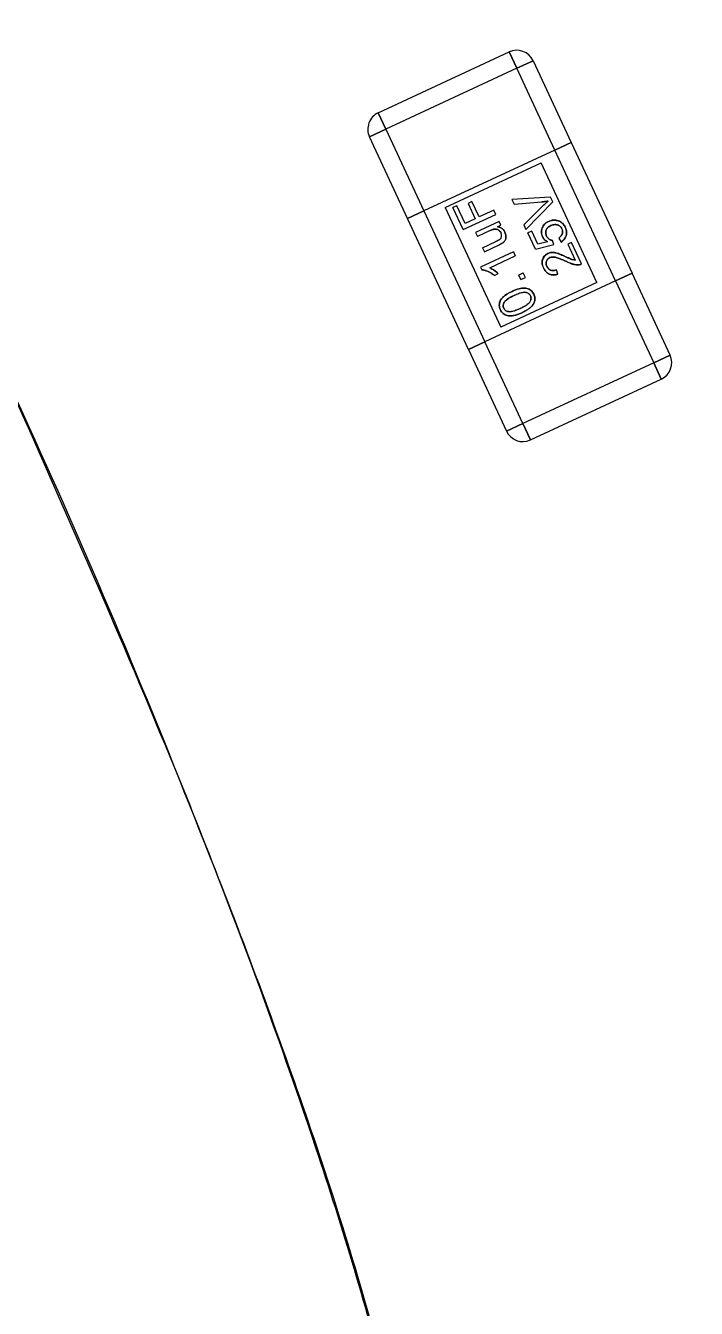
# Model space of a CAD drawing. Header units: millimetres. Extents: x 15 to 205, y 5 to 292.
# Drawn here: x 110.522 to 112.38, y 189.508 to 193.063 of the extents above; entities that cross this region are included whole.
import ezdxf

# ---------------------------------------------------------------- set-up
doc = ezdxf.new("R2010")
doc.units = ezdxf.units.MM

msp = doc.modelspace()

# ---------------------------------------------------------------- linework, layer by layer
at = {"color": 7, "linetype": 'Continuous', "lineweight": 25}
for p, q in [((111.4986, 192.8218), (111.8613, 192.9904)), ((111.8824, 192.9451), (111.8613, 192.9904)), ((111.8613, 192.9904), (111.8824, 192.9451)), ((111.8824, 192.9451), (111.5197, 192.7764)), ((111.9278, 192.9662), (111.8824, 192.9451)), ((111.8824, 192.9451), (111.9278, 192.9662)), ((111.9878, 192.7184), (111.8824, 192.9451)), ((111.9278, 192.9662), (112.0332, 192.7395)), ((111.4986, 192.8218), (111.5197, 192.7764)), ((111.5197, 192.7764), (111.4986, 192.8218)), ((111.5197, 192.7764), (111.4744, 192.7553)), ((111.4744, 192.7553), (111.5197, 192.7764)), ((111.5197, 192.7764), (111.6252, 192.5497)), ((111.5798, 192.5287), (111.4744, 192.7553)), ((112.0332, 192.7395), (111.9878, 192.7184)), ((111.9878, 192.7184), (112.0332, 192.7395)), ((112.0332, 192.7395), (112.2019, 192.3768)), ((111.9878, 192.7184), (111.6252, 192.5497)), ((112.1565, 192.3557), (111.9878, 192.7184)), ((111.6842, 192.559), (111.9504, 192.6828)), ((112.1045, 192.3516), (111.9504, 192.6828)), ((111.9763, 192.5877), (111.8691, 192.581)), ((111.8691, 192.581), (111.8748, 192.5688)), ((111.982, 192.5753), (111.9763, 192.5877)), ((111.6252, 192.5497), (111.5798, 192.5287)), ((111.5798, 192.5287), (111.6252, 192.5497)), ((111.6252, 192.5497), (111.7938, 192.187)), ((111.6842, 192.559), (111.8383, 192.2278)), ((111.7164, 192.5641), (111.7057, 192.5592)), ((111.7342, 192.4979), (111.7057, 192.5592)), ((111.7393, 192.5149), (111.7164, 192.5641)), ((111.7583, 192.5755), (111.7476, 192.5705)), ((111.7476, 192.5705), (111.7674, 192.528)), ((111.7781, 192.533), (111.7583, 192.5755)), ((111.8193, 192.5521), (111.7781, 192.533)), ((111.8249, 192.5401), (111.8193, 192.5521)), ((111.8748, 192.5688), (111.952, 192.5749)), ((111.9565, 192.5653), (111.9016, 192.5111)), ((111.9076, 192.4981), (111.982, 192.5753)), ((111.7485, 192.166), (111.5798, 192.5287)), ((111.7342, 192.4979), (111.8249, 192.5401)), ((111.7674, 192.528), (111.7393, 192.5149)), ((111.8339, 192.5206), (111.7682, 192.49)), ((111.8289, 192.5061), (111.8385, 192.5106)), ((111.8385, 192.5106), (111.8339, 192.5206)), ((111.9016, 192.5111), (111.9076, 192.4981)), ((111.7682, 192.49), (111.7734, 192.4789)), ((111.8085, 192.4953), (111.7734, 192.4789)), ((111.9241, 192.4937), (111.9134, 192.4888)), ((111.9344, 192.4437), (111.9134, 192.4888)), ((111.9409, 192.4576), (111.9241, 192.4937)), ((111.9987, 192.4747), (112.0051, 192.4635)), ((111.7878, 192.4479), (111.8242, 192.4649)), ((111.7878, 192.4479), (111.7929, 192.4368)), ((111.7929, 192.4368), (111.8336, 192.4557)), ((111.9344, 192.4437), (111.985, 192.4566)), ((111.9675, 192.464), (111.9409, 192.4576)), ((111.985, 192.4566), (111.9816, 192.4677)), ((112.0344, 192.4626), (112.0237, 192.4576)), ((112.0237, 192.4576), (112.0444, 192.4132)), ((112.0623, 192.4027), (112.0344, 192.4626)), ((111.8733, 192.436), (111.7822, 192.3937)), ((111.8075, 192.3919), (111.8784, 192.4249)), ((111.8733, 192.436), (111.8784, 192.4249)), ((111.7822, 192.3937), (111.7856, 192.3865)), ((111.8205, 192.3709), (111.8313, 192.3759)), ((111.8877, 192.3719), (111.9003, 192.3778)), ((111.8877, 192.3719), (111.8936, 192.3593)), ((111.9062, 192.3652), (111.9003, 192.3778)), ((111.9965, 192.3746), (111.9924, 192.3866)), ((112.2019, 192.3768), (112.1565, 192.3557)), ((112.1565, 192.3557), (112.2019, 192.3768)), ((112.3073, 192.1501), (112.2019, 192.3768)), ((112.1565, 192.3557), (111.7938, 192.187)), ((112.1045, 192.3516), (111.8383, 192.2278)), ((111.8936, 192.3593), (111.9062, 192.3652)), ((112.1565, 192.3557), (112.2619, 192.129)), ((111.7485, 192.166), (111.7938, 192.187)), ((111.7938, 192.187), (111.7485, 192.166)), ((111.7485, 192.166), (111.8539, 191.9393)), ((111.8992, 191.9604), (111.7938, 192.187)), ((112.2619, 192.129), (111.8992, 191.9604)), ((112.2619, 192.129), (112.3073, 192.1501)), ((112.3073, 192.1501), (112.2619, 192.129)), ((112.2619, 192.129), (112.283, 192.0837)), ((112.283, 192.0837), (112.2619, 192.129)), ((111.9203, 191.915), (112.283, 192.0837)), ((111.8992, 191.9604), (111.8539, 191.9393)), ((111.8539, 191.9393), (111.8992, 191.9604)), ((111.8992, 191.9604), (111.9203, 191.915)), ((111.9203, 191.915), (111.8992, 191.9604))]:
    msp.add_line(p, q, dxfattribs=at)
for centre, start, end in [((111.8824, 192.9451), 24.9412, 114.9412), ((111.8824, 192.9451), 24.9412, 114.9412), ((111.5197, 192.7764), 114.9412, 204.9412), ((111.5197, 192.7764), 114.9412, 204.9412), ((112.2619, 192.129), 294.9412, 24.9412), ((112.2619, 192.129), 294.9412, 24.9412), ((111.8992, 191.9604), 204.9412, 294.9412), ((111.8992, 191.9604), 204.9412, 294.9412)]:
    msp.add_arc(centre, 0.05, start, end, dxfattribs=at)
msp.add_ellipse((111.818, 192.4855), major_axis=(-0.0217, 0.0093), ratio=0.721307, start_param=2.75753, end_param=3.829393, dxfattribs=at)
msp.add_ellipse((111.818, 192.4855), major_axis=(-0.0217, 0.0093), ratio=0.721307, start_param=2.75753, end_param=3.829393, dxfattribs=at)
for points, knots in [([(126.2342, 206.1335), (123.4476, 204.8375), (117.9458, 202.2789), (109.6769, 198.4331), (100.006, 193.9358), (88.8841, 188.7635), (80.5296, 184.8781), (76.3635, 182.9406)], [0, 0, 0, 0, 0.167631, 0.330958, 0.497429, 0.749386, 1, 1, 1, 1]), ([(110.4541, 192.1175), (110.6139, 191.7577), (110.9335, 191.0379), (111.2912, 190.0856), (111.5376, 189.2799), (111.6381, 188.7191), (111.6414, 188.2762), (111.589, 187.9459), (111.4648, 187.63), (111.2646, 187.3216), (110.9875, 187.0335), (110.542, 186.6785), (109.921, 186.2955), (109.0889, 185.8868), (108.1915, 185.5007), (107.227, 185.1754), (106.3875, 184.9966), (105.6962, 184.9464), (105.1545, 184.989), (104.64, 185.1404), (104.1421, 185.4083), (103.6818, 185.7986), (103.1656, 186.3867), (102.6342, 187.1694), (102.0975, 188.1343), (101.6784, 189.158), (101.3793, 190.1156), (101.2208, 190.9313), (101.1958, 191.5951), (101.2817, 192.171), (101.4978, 192.6972), (101.8394, 193.2049), (102.3166, 193.6862), (103.0876, 194.2793), (104.1391, 194.917), (105.3402, 195.4734), (106.2862, 195.8057), (106.9416, 195.9299), (107.4853, 195.9411), (107.9621, 195.7952), (108.3427, 195.5311), (108.7073, 195.1735), (109.1687, 194.5489), (109.6399, 193.7349), (110.0917, 192.8803), (110.3333, 192.3718), (110.4541, 192.1175)], [0, 0, 0, 0, 0.034501, 0.069013, 0.090616, 0.112157, 0.123134, 0.134092, 0.145182, 0.156274, 0.169047, 0.181851, 0.207461, 0.233145, 0.26306, 0.29304, 0.322803, 0.339536, 0.356238, 0.373128, 0.390026, 0.409638, 0.429295, 0.461542, 0.49376, 0.525987, 0.558206, 0.582571, 0.601283, 0.619951, 0.637409, 0.65489, 0.676883, 0.698933, 0.741893, 0.784864, 0.814612, 0.829766, 0.844855, 0.864875, 0.877736, 0.890629, 0.914635, 0.950671, 0.975335, 1, 1, 1, 1]), ([(109.9144, 193.2105), (109.7293, 193.5529), (109.4264, 194.1134), (108.9663, 194.8313), (108.6004, 195.2818), (108.2631, 195.5793), (107.9771, 195.7591), (107.6548, 195.8747), (107.2913, 195.9257), (106.8965, 195.9043), (106.3515, 195.8005), (105.6774, 195.5843), (104.8379, 195.2222), (103.9587, 194.7885), (103.069, 194.2557), (102.3767, 193.7249), (101.8823, 193.2269), (101.5588, 192.786), (101.3355, 192.295), (101.2134, 191.7436), (101.2096, 191.1449), (101.3193, 190.3799), (101.568, 189.4784), (101.9504, 188.4549), (102.451, 187.4805), (102.9874, 186.6275), (103.5091, 185.9653), (104.0075, 185.4997), (104.5075, 185.1815), (105.0562, 184.9983), (105.6684, 184.9277), (106.3434, 184.9797), (107.2868, 185.1821), (108.4441, 185.5696), (109.6407, 186.124), (110.5071, 186.6289), (111.0331, 187.0482), (111.4001, 187.4535), (111.6053, 187.9065), (111.6571, 188.3598), (111.6286, 188.8531), (111.4918, 189.4611), (111.2564, 190.1815), (110.9239, 191.0483), (110.4902, 192.0734), (110.1077, 192.8287), (109.9144, 193.2105)], [0, 0, 0, 0, 0.03451, 0.056497, 0.078424, 0.089509, 0.100574, 0.111782, 0.12299, 0.135547, 0.148133, 0.172927, 0.197793, 0.22825, 0.258775, 0.289084, 0.305898, 0.322682, 0.339663, 0.356651, 0.376026, 0.395445, 0.427376, 0.459276, 0.491186, 0.523084, 0.548363, 0.567392, 0.586374, 0.604134, 0.621916, 0.64374, 0.66562, 0.708263, 0.750924, 0.78088, 0.796128, 0.811312, 0.831282, 0.843843, 0.856433, 0.879539, 0.902592, 0.92563, 0.962407, 1, 1, 1, 1]), ([(81.4237, 172.0597), (85.5898, 173.9972), (93.9444, 177.8825), (104.3834, 182.7373), (112.6928, 186.6018), (118.8656, 189.4724), (125.0502, 192.3485), (129.1982, 194.2776), (131.2945, 195.2525)], [0, 0, 0, 0, 0.250614, 0.502571, 0.627963, 0.750476, 0.873897, 1, 1, 1, 1]), ([(111.9691, 192.5769), (111.9659, 192.5765), (111.9603, 192.5756), (111.9546, 192.5751), (111.952, 192.5749)], [0, 0, 0, 0, 0.556573, 1, 1, 1, 1]), ([(111.952, 192.5749), (111.9553, 192.5752), (111.961, 192.5757), (111.9666, 192.5766), (111.9691, 192.5769)], [0, 0, 0, 0, 0.563374, 1, 1, 1, 1]), ([(111.9691, 192.5769), (111.9668, 192.5749), (111.9625, 192.5711), (111.9584, 192.5671), (111.9565, 192.5653)], [0, 0, 0, 0, 0.541014, 1, 1, 1, 1]), ([(111.9565, 192.5653), (111.9589, 192.5676), (111.963, 192.5716), (111.9673, 192.5754), (111.9691, 192.5769)], [0, 0, 0, 0, 0.578948, 1, 1, 1, 1]), ([(111.9701, 192.5203), (111.9678, 192.5192), (111.9635, 192.5169), (111.9581, 192.512), (111.9541, 192.5061), (111.9516, 192.4995), (111.9505, 192.4925), (111.9511, 192.4853), (111.9529, 192.4808), (111.9538, 192.4785)], [0, 0, 0, 0, 0.151725, 0.293034, 0.430958, 0.571258, 0.712663, 0.852858, 1, 1, 1, 1]), ([(111.9538, 192.4785), (111.953, 192.4807), (111.9512, 192.485), (111.9505, 192.4918), (111.9514, 192.4987), (111.9537, 192.5053), (111.9577, 192.5115), (111.9632, 192.5167), (111.9677, 192.5191), (111.9701, 192.5203)], [0, 0, 0, 0, 0.140688, 0.274721, 0.409169, 0.549261, 0.693859, 0.841386, 1, 1, 1, 1]), ([(111.965, 192.4801), (111.9644, 192.4817), (111.9632, 192.4847), (111.9625, 192.4895), (111.9631, 192.4942), (111.9647, 192.4987), (111.9676, 192.5028), (111.9716, 192.5064), (111.9749, 192.5081), (111.9766, 192.509)], [0, 0, 0, 0, 0.145425, 0.279889, 0.410466, 0.543743, 0.684954, 0.834511, 1, 1, 1, 1]), ([(111.9766, 192.509), (111.975, 192.5082), (111.9718, 192.5065), (111.9679, 192.5032), (111.965, 192.4992), (111.9632, 192.4948), (111.9625, 192.49), (111.9631, 192.4849), (111.9644, 192.4817), (111.965, 192.4801)], [0, 0, 0, 0, 0.158383, 0.30197, 0.437254, 0.570832, 0.707681, 0.847997, 1, 1, 1, 1]), ([(111.9948, 192.5231), (111.9925, 192.5235), (111.9879, 192.5244), (111.9814, 192.5239), (111.9754, 192.5226), (111.9719, 192.5211), (111.9701, 192.5203)], [0, 0, 0, 0, 0.2756323, 0.5491045, 0.7695326, 1, 1, 1, 1]), ([(111.9701, 192.5203), (111.9724, 192.5213), (111.9768, 192.5231), (111.9834, 192.5242), (111.9894, 192.5242), (111.993, 192.5234), (111.9948, 192.5231)], [0, 0, 0, 0, 0.291236, 0.568272, 0.782761, 1, 1, 1, 1]), ([(111.9766, 192.509), (111.9784, 192.5098), (111.9819, 192.5112), (111.9873, 192.5121), (111.9925, 192.5118), (111.9974, 192.5104), (112.0017, 192.508), (112.0054, 192.5045), (112.0069, 192.5016), (112.0078, 192.5001)], [0, 0, 0, 0, 0.162142, 0.310319, 0.450773, 0.589236, 0.726204, 0.860176, 1, 1, 1, 1]), ([(112.0078, 192.5001), (112.007, 192.5015), (112.0055, 192.5043), (112.0021, 192.5077), (111.9979, 192.5102), (111.9931, 192.5117), (111.9878, 192.5121), (111.9821, 192.5113), (111.9785, 192.5098), (111.9766, 192.509)], [0, 0, 0, 0, 0.133686, 0.261682, 0.391674, 0.529463, 0.676135, 0.830553, 1, 1, 1, 1]), ([(112.0168, 192.5044), (112.0159, 192.5062), (112.0142, 192.5096), (112.0107, 192.5141), (112.0063, 192.518), (112.0011, 192.5212), (111.9969, 192.5225), (111.9948, 192.5231)], [0, 0, 0, 0, 0.1995975, 0.3872055, 0.5679816, 0.779985, 1, 1, 1, 1]), ([(111.9948, 192.5231), (111.9966, 192.5226), (112.0001, 192.5216), (112.005, 192.5189), (112.0095, 192.5153), (112.0137, 192.5105), (112.0158, 192.5065), (112.0168, 192.5044)], [0, 0, 0, 0, 0.1875, 0.368229, 0.547936, 0.76625, 1, 1, 1, 1]), ([(111.8085, 192.4953), (111.8107, 192.4962), (111.8145, 192.4979), (111.8201, 192.4994), (111.8249, 192.4995), (111.8293, 192.4983), (111.8333, 192.4958), (111.8367, 192.4924), (111.8383, 192.4897), (111.839, 192.4883)], [0, 0, 0, 0, 0.197388, 0.353695, 0.478917, 0.600121, 0.734203, 0.867231, 1, 1, 1, 1]), ([(111.839, 192.4883), (111.8383, 192.4896), (111.8369, 192.4923), (111.8336, 192.4955), (111.8299, 192.498), (111.8259, 192.4993), (111.822, 192.4995), (111.818, 192.4989), (111.8134, 192.4974), (111.8103, 192.496), (111.8085, 192.4953)], [0, 0, 0, 0, 0.126761, 0.25345, 0.382118, 0.503755, 0.599559, 0.70855, 0.841369, 1, 1, 1, 1]), ([(111.8497, 192.4905), (111.8489, 192.4921), (111.8473, 192.4951), (111.844, 192.4989), (111.84, 192.5022), (111.8349, 192.5048), (111.8309, 192.5057), (111.8289, 192.5061)], [0, 0, 0, 0, 0.1922291, 0.3745798, 0.5535158, 0.7691684, 1, 1, 1, 1]), ([(111.8289, 192.5061), (111.8306, 192.5058), (111.834, 192.5051), (111.8387, 192.503), (111.843, 192.5), (111.8469, 192.4958), (111.8487, 192.4923), (111.8497, 192.4905)], [0, 0, 0, 0, 0.1971552, 0.3823303, 0.5617071, 0.7747656, 1, 1, 1, 1]), ([(111.8437, 192.4613), (111.8448, 192.4622), (111.8471, 192.4639), (111.8497, 192.4672), (111.8516, 192.4708), (111.8525, 192.4752), (111.8526, 192.4802), (111.8517, 192.4855), (111.8504, 192.4888), (111.8497, 192.4905)], [0, 0, 0, 0, 0.135083, 0.259422, 0.379724, 0.511277, 0.668406, 0.831852, 1, 1, 1, 1]), ([(111.8497, 192.4905), (111.8503, 192.4889), (111.8517, 192.4857), (111.8525, 192.4806), (111.8526, 192.4758), (111.8518, 192.4713), (111.8499, 192.4675), (111.8472, 192.4641), (111.8449, 192.4622), (111.8437, 192.4613)], [0, 0, 0, 0, 0.16067, 0.316826, 0.468585, 0.602477, 0.729169, 0.858798, 1, 1, 1, 1]), ([(111.9538, 192.4785), (111.9547, 192.4769), (111.9564, 192.4736), (111.9599, 192.4697), (111.9636, 192.4664), (111.9662, 192.4648), (111.9675, 192.464)], [0, 0, 0, 0, 0.272115, 0.545892, 0.76788, 1, 1, 1, 1]), ([(111.9675, 192.464), (111.9658, 192.465), (111.9626, 192.4671), (111.9587, 192.4708), (111.9558, 192.4746), (111.9545, 192.4772), (111.9538, 192.4785)], [0, 0, 0, 0, 0.293393, 0.572003, 0.785932, 1, 1, 1, 1]), ([(111.9816, 192.4677), (111.9797, 192.4681), (111.9759, 192.4689), (111.9711, 192.4719), (111.9674, 192.4757), (111.9658, 192.4786), (111.965, 192.4801)], [0, 0, 0, 0, 0.265638, 0.542753, 0.766246, 1, 1, 1, 1]), ([(111.965, 192.4801), (111.9657, 192.4788), (111.967, 192.4763), (111.9698, 192.4732), (111.9732, 192.4706), (111.9771, 192.4685), (111.9801, 192.468), (111.9816, 192.4677)], [0, 0, 0, 0, 0.199202, 0.389728, 0.578211, 0.791542, 1, 1, 1, 1]), ([(112.0078, 192.5001), (112.0084, 192.4985), (112.0096, 192.4953), (112.0097, 192.49), (112.0085, 192.4853), (112.0061, 192.4812), (112.0028, 192.4777), (112.0001, 192.4758), (111.9987, 192.4747)], [0, 0, 0, 0, 0.1771873, 0.3459142, 0.5195667, 0.6641002, 0.8222683, 1, 1, 1, 1]), ([(111.9987, 192.4747), (112.0005, 192.476), (112.0038, 192.4785), (112.0075, 192.4831), (112.0093, 192.4879), (112.0098, 192.4923), (112.0093, 192.4963), (112.0083, 192.4988), (112.0078, 192.5001)], [0, 0, 0, 0, 0.2224483, 0.4156059, 0.5927112, 0.7259245, 0.8594602, 1, 1, 1, 1]), ([(112.0051, 192.4635), (112.007, 192.4647), (112.0107, 192.4672), (112.0151, 192.472), (112.0183, 192.4775), (112.0203, 192.4837), (112.0207, 192.4905), (112.0197, 192.4976), (112.0178, 192.5021), (112.0168, 192.5044)], [0, 0, 0, 0, 0.144463, 0.279879, 0.412497, 0.547869, 0.690257, 0.838709, 1, 1, 1, 1]), ([(112.0168, 192.5044), (112.0178, 192.5022), (112.0196, 192.4979), (112.0207, 192.4911), (112.0204, 192.4845), (112.0186, 192.4783), (112.0155, 192.4725), (112.011, 192.4673), (112.0071, 192.4648), (112.0051, 192.4635)], [0, 0, 0, 0, 0.154304, 0.296653, 0.432868, 0.568472, 0.707522, 0.848951, 1, 1, 1, 1]), ([(111.8356, 192.471), (111.835, 192.4706), (111.8334, 192.4695), (111.8307, 192.4681), (111.8276, 192.4665), (111.8254, 192.4654), (111.8242, 192.4649)], [0, 0, 0, 0, 0.184379, 0.442689, 0.698134, 1, 1, 1, 1]), ([(111.8242, 192.4649), (111.8257, 192.4656), (111.8283, 192.4668), (111.8316, 192.4686), (111.834, 192.4699), (111.8351, 192.4707), (111.8356, 192.471)], [0, 0, 0, 0, 0.3761117, 0.6771109, 0.8612792, 1, 1, 1, 1]), ([(111.8336, 192.4557), (111.8349, 192.4563), (111.8371, 192.4574), (111.8405, 192.4592), (111.8426, 192.4605), (111.8437, 192.4613)], [0, 0, 0, 0, 0.354082, 0.6502, 1, 1, 1, 1]), ([(111.8437, 192.4613), (111.843, 192.4608), (111.8416, 192.4598), (111.8382, 192.4579), (111.8355, 192.4566), (111.8336, 192.4557)], [0, 0, 0, 0, 0.206506, 0.469735, 1, 1, 1, 1]), ([(111.9686, 192.4318), (111.9668, 192.4308), (111.9631, 192.4289), (111.9587, 192.4245), (111.9554, 192.4193), (111.9532, 192.4131), (111.9526, 192.4063), (111.9537, 192.399), (111.9556, 192.3943), (111.9566, 192.3919)], [0, 0, 0, 0, 0.135692, 0.264827, 0.39464, 0.530854, 0.675967, 0.829799, 1, 1, 1, 1]), ([(111.9566, 192.3919), (111.9557, 192.3942), (111.9538, 192.3987), (111.9527, 192.4057), (111.953, 192.4123), (111.955, 192.4185), (111.9583, 192.4241), (111.9629, 192.4287), (111.9667, 192.4308), (111.9686, 192.4318)], [0, 0, 0, 0, 0.162892, 0.310586, 0.449632, 0.586418, 0.723011, 0.85809, 1, 1, 1, 1]), ([(111.966, 192.3959), (111.9652, 192.3977), (111.9639, 192.4012), (111.9637, 192.4068), (111.965, 192.4116), (111.9673, 192.4154), (111.9701, 192.4183), (111.9725, 192.4196), (111.9737, 192.4202)], [0, 0, 0, 0, 0.20527, 0.3930259, 0.5785196, 0.7181191, 0.8557957, 1, 1, 1, 1]), ([(111.9737, 192.4202), (111.9722, 192.4194), (111.9692, 192.4177), (111.9659, 192.4136), (111.9641, 192.409), (111.9637, 192.4045), (111.9642, 192.4001), (111.9654, 192.3973), (111.966, 192.3959)], [0, 0, 0, 0, 0.181805, 0.356715, 0.540394, 0.685956, 0.83656, 1, 1, 1, 1]), ([(111.9686, 192.4318), (111.9702, 192.4325), (111.9733, 192.4337), (111.9785, 192.4346), (111.984, 192.4347), (111.9892, 192.4339), (111.9942, 192.4326), (111.999, 192.431), (112.0047, 192.4288), (112.0114, 192.426), (112.0162, 192.4238), (112.0188, 192.4226)], [0, 0, 0, 0, 0.0955524, 0.1923733, 0.2945711, 0.4103753, 0.4914853, 0.5843572, 0.6997733, 0.8382833, 1, 1, 1, 1]), ([(112.0188, 192.4226), (112.0161, 192.4239), (112.011, 192.4262), (112.004, 192.4291), (111.9981, 192.4313), (111.9931, 192.4329), (111.9888, 192.4339), (111.9841, 192.4346), (111.979, 192.4347), (111.9736, 192.4338), (111.9703, 192.4325), (111.9686, 192.4318)], [0, 0, 0, 0, 0.170771, 0.315443, 0.434158, 0.528793, 0.612894, 0.689852, 0.798263, 0.8999, 1, 1, 1, 1]), ([(111.9737, 192.4202), (111.975, 192.4207), (111.9776, 192.4217), (111.982, 192.4221), (111.9868, 192.4219), (111.9919, 192.4208), (111.9974, 192.4191), (112.0035, 192.4168), (112.0105, 192.4138), (112.0154, 192.4115), (112.018, 192.4103)], [0, 0, 0, 0, 0.08596, 0.17854, 0.281027, 0.397951, 0.512835, 0.651252, 0.813565, 1, 1, 1, 1]), ([(112.018, 192.4103), (112.0153, 192.4116), (112.0103, 192.4139), (112.0033, 192.4169), (111.9971, 192.4192), (111.9919, 192.4208), (111.9871, 192.4218), (111.9824, 192.4221), (111.9778, 192.4218), (111.975, 192.4207), (111.9737, 192.4202)], [0, 0, 0, 0, 0.189604, 0.354204, 0.494041, 0.60951, 0.703407, 0.812199, 0.909827, 1, 1, 1, 1]), ([(112.018, 192.4103), (112.0208, 192.409), (112.0261, 192.4065), (112.0336, 192.4036), (112.0405, 192.4014), (112.0472, 192.4002), (112.0518, 192.4003), (112.054, 192.4004)], [0, 0, 0, 0, 0.250026, 0.462526, 0.639632, 0.826444, 1, 1, 1, 1]), ([(112.054, 192.4004), (112.0521, 192.4003), (112.0483, 192.4002), (112.0424, 192.401), (112.0366, 192.4026), (112.0307, 192.4047), (112.0245, 192.4072), (112.0203, 192.4092), (112.018, 192.4103)], [0, 0, 0, 0, 0.14655, 0.302151, 0.470548, 0.624035, 0.800387, 1, 1, 1, 1]), ([(112.0444, 192.4132), (112.0437, 192.4133), (112.0421, 192.4135), (112.0399, 192.414), (112.0375, 192.4146), (112.0345, 192.4156), (112.0306, 192.4173), (112.0252, 192.4196), (112.0211, 192.4216), (112.0188, 192.4226)], [0, 0, 0, 0, 0.081988, 0.167316, 0.256279, 0.353884, 0.50738, 0.722712, 1, 1, 1, 1]), ([(112.0188, 192.4226), (112.0206, 192.4218), (112.0239, 192.4202), (112.0284, 192.4182), (112.0321, 192.4166), (112.0349, 192.4155), (112.0388, 192.4141), (112.042, 192.4136), (112.0444, 192.4132)], [0, 0, 0, 0, 0.217413, 0.398675, 0.543824, 0.652936, 0.730952, 1, 1, 1, 1]), ([(112.054, 192.4004), (112.0556, 192.4006), (112.0585, 192.4009), (112.0611, 192.4021), (112.0623, 192.4027)], [0, 0, 0, 0, 0.5591744, 1, 1, 1, 1]), ([(112.0623, 192.4027), (112.0608, 192.402), (112.0581, 192.4008), (112.0552, 192.4005), (112.054, 192.4004)], [0, 0, 0, 0, 0.55959, 1, 1, 1, 1]), ([(111.7856, 192.3865), (111.7875, 192.3863), (111.7916, 192.386), (111.798, 192.3841), (111.8052, 192.3811), (111.813, 192.3768), (111.8179, 192.3729), (111.8205, 192.3709)], [0, 0, 0, 0, 0.147974, 0.317418, 0.510239, 0.749724, 1, 1, 1, 1]), ([(111.8205, 192.3709), (111.8183, 192.3726), (111.8141, 192.376), (111.8072, 192.3801), (111.8, 192.3833), (111.7928, 192.3858), (111.7879, 192.3863), (111.7856, 192.3865)], [0, 0, 0, 0, 0.213195, 0.418181, 0.616362, 0.823523, 1, 1, 1, 1]), ([(111.8313, 192.3759), (111.8301, 192.377), (111.8276, 192.3793), (111.8233, 192.3827), (111.8183, 192.3862), (111.8131, 192.3894), (111.8093, 192.3911), (111.8075, 192.3919)], [0, 0, 0, 0, 0.168655, 0.3589, 0.569072, 0.799665, 1, 1, 1, 1]), ([(111.8075, 192.3919), (111.809, 192.3913), (111.8121, 192.3899), (111.8169, 192.3871), (111.8219, 192.3837), (111.8268, 192.38), (111.8299, 192.3772), (111.8313, 192.3759)], [0, 0, 0, 0, 0.1681178, 0.357772, 0.5678188, 0.7990031, 1, 1, 1, 1]), ([(111.9566, 192.3919), (111.9577, 192.3898), (111.9597, 192.3858), (111.9636, 192.3807), (111.968, 192.3767), (111.9729, 192.3739), (111.9782, 192.3723), (111.984, 192.3719), (111.9902, 192.3726), (111.9943, 192.3739), (111.9965, 192.3746)], [0, 0, 0, 0, 0.144269, 0.274002, 0.392816, 0.505387, 0.617175, 0.733751, 0.860055, 1, 1, 1, 1]), ([(111.9965, 192.3746), (111.9941, 192.3739), (111.9896, 192.3724), (111.9827, 192.3719), (111.9762, 192.3729), (111.9703, 192.3754), (111.9649, 192.3795), (111.9601, 192.3851), (111.9578, 192.3895), (111.9566, 192.3919)], [0, 0, 0, 0, 0.1541406, 0.2934682, 0.4241402, 0.5531174, 0.6906536, 0.8374749, 1, 1, 1, 1]), ([(111.9924, 192.3866), (111.9908, 192.386), (111.9879, 192.3848), (111.9834, 192.3841), (111.979, 192.3845), (111.975, 192.3858), (111.9713, 192.3882), (111.9682, 192.3916), (111.9667, 192.3944), (111.966, 192.3959)], [0, 0, 0, 0, 0.157051, 0.299194, 0.432976, 0.565228, 0.702248, 0.844546, 1, 1, 1, 1]), ([(111.966, 192.3959), (111.9669, 192.394), (111.9688, 192.3906), (111.9732, 192.3867), (111.9781, 192.3846), (111.9829, 192.3841), (111.9877, 192.3847), (111.9908, 192.386), (111.9924, 192.3866)], [0, 0, 0, 0, 0.195228, 0.372429, 0.547832, 0.687594, 0.835763, 1, 1, 1, 1]), ([(111.9296, 192.3188), (111.9285, 192.3209), (111.9265, 192.3248), (111.9219, 192.3296), (111.9166, 192.3331), (111.9105, 192.3352), (111.9038, 192.336), (111.8964, 192.3357), (111.8882, 192.334), (111.8792, 192.331), (111.873, 192.3283), (111.8696, 192.3268)], [0, 0, 0, 0, 0.101628, 0.19521, 0.285981, 0.378643, 0.476807, 0.582058, 0.701694, 0.840517, 1, 1, 1, 1]), ([(111.8696, 192.3268), (111.873, 192.3283), (111.8793, 192.3311), (111.8885, 192.3341), (111.8968, 192.3357), (111.9042, 192.336), (111.9109, 192.3351), (111.9169, 192.3329), (111.9221, 192.3295), (111.9265, 192.3247), (111.9285, 192.3208), (111.9296, 192.3188)], [0, 0, 0, 0, 0.162183, 0.302972, 0.423942, 0.530446, 0.628087, 0.718888, 0.80804, 0.900098, 1, 1, 1, 1]), ([(111.8371, 192.2758), (111.8362, 192.2779), (111.8346, 192.282), (111.8338, 192.2884), (111.8345, 192.2946), (111.8367, 192.3006), (111.84, 192.3057), (111.844, 192.3103), (111.8485, 192.3144), (111.8542, 192.3186), (111.8613, 192.3228), (111.8667, 192.3254), (111.8696, 192.3268)], [0, 0, 0, 0, 0.099779, 0.192417, 0.282134, 0.3723, 0.46772, 0.549066, 0.637267, 0.737342, 0.857898, 1, 1, 1, 1]), ([(111.8696, 192.3268), (111.867, 192.3255), (111.862, 192.3231), (111.8553, 192.3193), (111.8499, 192.3155), (111.8455, 192.3117), (111.8419, 192.3079), (111.8389, 192.3041), (111.8363, 192.2996), (111.8344, 192.2943), (111.8338, 192.2882), (111.8346, 192.2819), (111.8362, 192.2779), (111.8371, 192.2758)], [0, 0, 0, 0, 0.130069, 0.242281, 0.337272, 0.419676, 0.496056, 0.567245, 0.634283, 0.722661, 0.810837, 0.901935, 1, 1, 1, 1]), ([(111.875, 192.3153), (111.8724, 192.3141), (111.8675, 192.3118), (111.861, 192.3081), (111.8556, 192.3045), (111.8514, 192.3011), (111.8484, 192.2977), (111.8463, 192.2938), (111.8448, 192.2895), (111.8446, 192.2845), (111.8458, 192.2814), (111.8463, 192.2799)], [0, 0, 0, 0, 0.1702064, 0.3180942, 0.4443124, 0.5499102, 0.6366882, 0.709307, 0.8110916, 0.9051003, 1, 1, 1, 1]), ([(111.8463, 192.2799), (111.8459, 192.2811), (111.845, 192.2833), (111.8447, 192.2871), (111.8452, 192.2909), (111.8467, 192.2947), (111.8491, 192.2988), (111.8533, 192.3028), (111.859, 192.3069), (111.8664, 192.3112), (111.872, 192.3139), (111.875, 192.3153)], [0, 0, 0, 0, 0.072978, 0.144204, 0.217654, 0.296973, 0.386584, 0.496815, 0.634497, 0.801821, 1, 1, 1, 1]), ([(111.875, 192.3153), (111.8776, 192.3165), (111.8825, 192.3187), (111.8895, 192.3214), (111.8957, 192.3232), (111.901, 192.3242), (111.9055, 192.3243), (111.9099, 192.3234), (111.9142, 192.3218), (111.9181, 192.3187), (111.9197, 192.316), (111.9205, 192.3146)], [0, 0, 0, 0, 0.170247, 0.318265, 0.444705, 0.550617, 0.637795, 0.710823, 0.812793, 0.90629, 1, 1, 1, 1]), ([(111.9205, 192.3146), (111.9199, 192.3156), (111.9187, 192.3178), (111.9161, 192.3204), (111.9129, 192.3223), (111.909, 192.3237), (111.9042, 192.3244), (111.8985, 192.3238), (111.8917, 192.3221), (111.8837, 192.3192), (111.878, 192.3167), (111.875, 192.3153)], [0, 0, 0, 0, 0.072017, 0.142658, 0.215941, 0.295486, 0.385601, 0.496268, 0.634259, 0.801764, 1, 1, 1, 1]), ([(111.8918, 192.2792), (111.8944, 192.2804), (111.8992, 192.2828), (111.9058, 192.2865), (111.9112, 192.29), (111.9153, 192.2935), (111.9184, 192.2968), (111.9205, 192.3007), (111.922, 192.305), (111.9222, 192.3101), (111.921, 192.3131), (111.9205, 192.3146)], [0, 0, 0, 0, 0.17044, 0.318531, 0.444923, 0.550666, 0.637563, 0.710269, 0.81202, 0.905714, 1, 1, 1, 1]), ([(111.9205, 192.3146), (111.9209, 192.3134), (111.9218, 192.3112), (111.9221, 192.3074), (111.9215, 192.3037), (111.9201, 192.2998), (111.9176, 192.2957), (111.9135, 192.2918), (111.9078, 192.2876), (111.9004, 192.2833), (111.8948, 192.2807), (111.8918, 192.2792)], [0, 0, 0, 0, 0.072485, 0.143387, 0.21669, 0.296016, 0.385741, 0.496124, 0.633994, 0.801548, 1, 1, 1, 1]), ([(111.9299, 192.2939), (111.9305, 192.2953), (111.9318, 192.2982), (111.9327, 192.3029), (111.9328, 192.3079), (111.9319, 192.3133), (111.9304, 192.3169), (111.9296, 192.3188)], [0, 0, 0, 0, 0.185538, 0.365229, 0.544851, 0.764201, 1, 1, 1, 1]), ([(111.9296, 192.3188), (111.9303, 192.3172), (111.9316, 192.3141), (111.9326, 192.3093), (111.9328, 192.3043), (111.9321, 192.299), (111.9306, 192.2956), (111.9299, 192.2939)], [0, 0, 0, 0, 0.201394, 0.390097, 0.571119, 0.782203, 1, 1, 1, 1]), ([(111.8371, 192.2758), (111.8382, 192.2737), (111.8402, 192.2697), (111.8447, 192.2649), (111.8501, 192.2615), (111.8562, 192.2594), (111.8629, 192.2585), (111.8703, 192.2589), (111.8784, 192.2605), (111.8875, 192.2635), (111.8938, 192.2662), (111.8971, 192.2677)], [0, 0, 0, 0, 0.101961, 0.195457, 0.2857, 0.377772, 0.475576, 0.580646, 0.700347, 0.839632, 1, 1, 1, 1]), ([(111.8971, 192.2677), (111.8937, 192.2662), (111.8874, 192.2634), (111.8781, 192.2604), (111.8698, 192.2588), (111.8624, 192.2585), (111.8557, 192.2595), (111.8498, 192.2616), (111.8446, 192.2651), (111.8402, 192.2698), (111.8381, 192.2737), (111.8371, 192.2758)], [0, 0, 0, 0, 0.163081, 0.304328, 0.425348, 0.531657, 0.628924, 0.71913, 0.807783, 0.899768, 1, 1, 1, 1]), ([(111.8585, 192.2707), (111.857, 192.2711), (111.8541, 192.2718), (111.8506, 192.274), (111.848, 192.2768), (111.8469, 192.2789), (111.8463, 192.2799)], [0, 0, 0, 0, 0.29119, 0.562091, 0.77522, 1, 1, 1, 1]), ([(111.8463, 192.2799), (111.847, 192.2786), (111.8485, 192.276), (111.8516, 192.2733), (111.855, 192.2715), (111.8573, 192.271), (111.8585, 192.2707)], [0, 0, 0, 0, 0.28333, 0.552379, 0.768585, 1, 1, 1, 1]), ([(111.8918, 192.2792), (111.8892, 192.278), (111.8842, 192.2758), (111.8771, 192.2732), (111.8704, 192.2713), (111.8643, 192.2702), (111.8603, 192.2706), (111.8585, 192.2707)], [0, 0, 0, 0, 0.248944, 0.467621, 0.657125, 0.845312, 1, 1, 1, 1]), ([(111.8585, 192.2707), (111.86, 192.2706), (111.8633, 192.2702), (111.8686, 192.271), (111.8751, 192.2725), (111.883, 192.2753), (111.8887, 192.2778), (111.8918, 192.2792)], [0, 0, 0, 0, 0.12932, 0.282086, 0.461518, 0.709859, 1, 1, 1, 1]), ([(111.8971, 192.2677), (111.9001, 192.2692), (111.9058, 192.2719), (111.9134, 192.2766), (111.9201, 192.2817), (111.9259, 192.2873), (111.9286, 192.2918), (111.9299, 192.2939)], [0, 0, 0, 0, 0.233972, 0.443775, 0.631156, 0.826539, 1, 1, 1, 1]), ([(111.9299, 192.2939), (111.9288, 192.2921), (111.9266, 192.2883), (111.9218, 192.2832), (111.9155, 192.278), (111.9072, 192.2726), (111.9006, 192.2694), (111.8971, 192.2677)], [0, 0, 0, 0, 0.146012, 0.307047, 0.486952, 0.726886, 1, 1, 1, 1])]:
    msp.add_open_spline(points, degree=3, knots=knots, dxfattribs=at)

doc.saveas('drawing.dxf')
